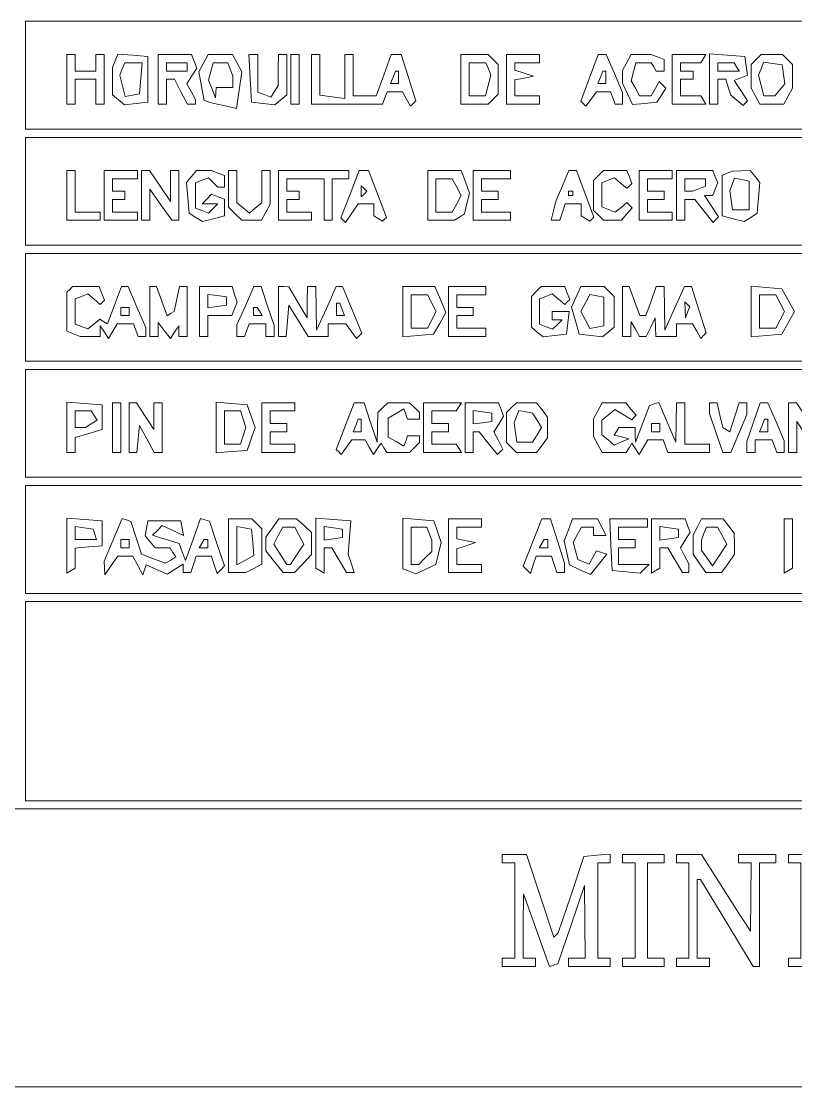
# Paper-space layout 'AN-09-DGE-065-B' of a CAD drawing. Header units: metres, sheet in millimetres. Extents: x 12 to 193, y 4 to 291.
# Drawn here: x 61.73 to 85.25, y 42.68 to 75.04 of the extents above; entities that cross this region are included whole.
import ezdxf

# ---------------------------------------------------------------- set-up
doc = ezdxf.new("R2010")
doc.units = ezdxf.units.M
doc.layers.add('DGE_CONTORNOS', color=7, linetype='Continuous', lineweight=0)
doc.layers.add('DGE_DATOS', color=7, linetype='Continuous', lineweight=0)

# ---------------------------------------------------------------- blocks, each defined once
blk = doc.blocks.new('LP_REF_DGE_MT_065_B')
at = {"layer": 'DGE_CONTORNOS'}
for points in [[(180.612, 73.407), (180.612, 71.769), (121.233, 71.769), (61.853, 71.769), (61.853, 73.407), (61.853, 75.044), (121.233, 75.044), (180.612, 75.044)], [(63.113, 73.281), (63.113, 72.525), (63.239, 72.525), (63.364, 72.525), (63.364, 72.903), (63.364, 73.281), (63.679, 73.281), (63.994, 73.281), (63.994, 72.903), (63.994, 72.525), (64.12, 72.525), (64.246, 72.525), (64.246, 73.281), (64.246, 74.036), (64.12, 74.036), (63.994, 74.036), (63.994, 73.784), (63.994, 73.533), (63.679, 73.533), (63.364, 73.533), (63.364, 73.784), (63.364, 74.036), (63.239, 74.036), (63.113, 74.036)], [(64.577, 73.844), (64.498, 73.638), (64.498, 73.223), (64.498, 72.808), (64.679, 72.657), (64.86, 72.507), (65.214, 72.547), (65.568, 72.588), (65.568, 73.281), (65.568, 73.973), (65.112, 74.011), (64.656, 74.05)], [(65.883, 73.281), (65.883, 72.525), (66.009, 72.525), (66.135, 72.525), (66.135, 72.903), (66.135, 73.281), (66.258, 73.281), (66.38, 73.281), (66.576, 72.903), (66.771, 72.525), (66.894, 72.525), (67.017, 72.525), (67.017, 72.596), (67.017, 72.668), (66.888, 72.908), (66.759, 73.149), (66.908, 73.387), (67.056, 73.625), (66.978, 73.831), (66.899, 74.036), (66.391, 74.036), (65.883, 74.036)], [(67.261, 73.771), (67.12, 73.506), (67.201, 73.072), (67.282, 72.638), (67.433, 72.592), (67.583, 72.546), (67.922, 72.472), (68.26, 72.398), (68.343, 72.951), (68.426, 73.504), (68.284, 73.77), (68.141, 74.036), (67.772, 74.036), (67.403, 74.036)], [(68.679, 73.312), (68.717, 72.588), (69.071, 72.547), (69.425, 72.507), (69.606, 72.657), (69.787, 72.808), (69.787, 73.422), (69.787, 74.036), (69.661, 74.036), (69.535, 74.036), (69.533, 73.564), (69.532, 73.092), (69.42, 72.916), (69.309, 72.74), (69.107, 72.818), (68.906, 72.895), (68.906, 73.466), (68.906, 74.036), (68.773, 74.036), (68.641, 74.036)], [(69.913, 73.281), (69.913, 72.525), (70.039, 72.525), (70.165, 72.525), (70.165, 73.281), (70.165, 74.036), (70.039, 74.036), (69.913, 74.036)], [(70.543, 73.281), (70.543, 72.525), (71.617, 72.525), (72.692, 72.525), (72.764, 72.714), (72.837, 72.903), (73.069, 72.903), (73.301, 72.903), (73.424, 72.683), (73.547, 72.464), (73.629, 72.546), (73.711, 72.629), (73.489, 73.333), (73.268, 74.036), (73.114, 74.036), (72.961, 74.036), (72.735, 73.407), (72.508, 72.777), (72.155, 72.777), (71.802, 72.777), (71.802, 73.407), (71.802, 74.036), (71.676, 74.036), (71.55, 74.036), (71.55, 73.365), (71.55, 72.695), (71.173, 72.75), (70.795, 72.805), (70.795, 73.421), (70.795, 74.036), (70.669, 74.036), (70.543, 74.036)], [(75.077, 73.281), (75.077, 72.525), (75.492, 72.525), (75.908, 72.525), (76.059, 72.676), (76.21, 72.827), (76.21, 73.281), (76.21, 73.734), (76.059, 73.885), (75.908, 74.036), (75.492, 74.036), (75.077, 74.036)], [(76.462, 73.281), (76.462, 72.525), (76.966, 72.525), (77.469, 72.525), (77.469, 72.651), (77.469, 72.777), (77.092, 72.777), (76.714, 72.777), (76.714, 73.02), (76.714, 73.263), (76.997, 73.319), (77.281, 73.375), (76.997, 73.468), (76.714, 73.562), (76.714, 73.673), (76.714, 73.784), (77.092, 73.784), (77.469, 73.784), (77.469, 73.91), (77.469, 74.036), (76.966, 74.036), (76.462, 74.036)], [(78.985, 73.327), (78.72, 72.618), (78.798, 72.54), (78.875, 72.462), (79.036, 72.683), (79.197, 72.903), (79.408, 72.903), (79.618, 72.903), (79.691, 72.714), (79.763, 72.525), (79.876, 72.525), (79.988, 72.525), (79.988, 72.703), (79.988, 72.882), (79.741, 73.459), (79.493, 74.036), (79.372, 74.036), (79.251, 74.036)], [(80.119, 73.793), (79.988, 73.549), (79.988, 73.358), (79.988, 73.167), (80.137, 72.84), (80.286, 72.512), (80.66, 72.55), (81.033, 72.588), (81.167, 72.802), (81.302, 73.017), (81.202, 73.116), (81.103, 73.216), (80.98, 72.996), (80.857, 72.777), (80.679, 72.777), (80.501, 72.777), (80.377, 73.008), (80.253, 73.24), (80.324, 73.512), (80.395, 73.784), (80.625, 73.784), (80.855, 73.784), (80.933, 73.658), (81.011, 73.533), (81.129, 73.533), (81.248, 73.533), (81.248, 73.708), (81.248, 73.883), (81.048, 73.96), (80.849, 74.036), (80.549, 74.036), (80.249, 74.036)], [(81.499, 73.281), (81.499, 72.525), (82.011, 72.525), (82.522, 72.525), (82.444, 72.651), (82.366, 72.777), (82.059, 72.777), (81.751, 72.777), (81.751, 73.029), (81.751, 73.281), (81.94, 73.281), (82.129, 73.281), (82.129, 73.407), (82.129, 73.533), (81.94, 73.533), (81.751, 73.533), (81.751, 73.658), (81.751, 73.784), (82.059, 73.784), (82.366, 73.784), (82.444, 73.91), (82.522, 74.036), (82.011, 74.036), (81.499, 74.036)], [(82.633, 73.288), (82.633, 72.525), (82.759, 72.525), (82.885, 72.525), (82.885, 72.903), (82.885, 73.281), (83.002, 73.281), (83.12, 73.281), (83.196, 73.04), (83.272, 72.8), (83.459, 72.644), (83.647, 72.489), (83.716, 72.559), (83.786, 72.629), (83.583, 72.94), (83.38, 73.25), (83.582, 73.328), (83.784, 73.405), (83.744, 73.689), (83.703, 73.973), (83.168, 74.012), (82.633, 74.051)], [(84.043, 73.885), (83.892, 73.734), (83.892, 73.373), (83.892, 73.012), (84.023, 72.769), (84.153, 72.525), (84.522, 72.525), (84.891, 72.525), (85.021, 72.769), (85.152, 73.012), (85.152, 73.373), (85.152, 73.734), (85.001, 73.885), (84.849, 74.036), (84.522, 74.036), (84.195, 74.036)], [(84.878, 73.431), (84.919, 73.141), (84.768, 72.959), (84.617, 72.777), (84.446, 72.777), (84.275, 72.777), (84.196, 73.091), (84.117, 73.406), (84.193, 73.604), (84.269, 73.802), (84.553, 73.762), (84.837, 73.721)], [(65.356, 73.313), (65.316, 72.842), (65.101, 72.801), (64.885, 72.76), (64.804, 73.083), (64.723, 73.406), (64.795, 73.595), (64.868, 73.784), (65.131, 73.784), (65.395, 73.784)], [(66.765, 73.658), (66.765, 73.533), (66.45, 73.533), (66.135, 73.533), (66.135, 73.658), (66.135, 73.784), (66.45, 73.784), (66.765, 73.784)], [(68.074, 73.585), (68.15, 73.386), (68.15, 73.207), (68.15, 73.029), (67.898, 73.029), (67.646, 73.029), (67.638, 72.871), (67.63, 72.714), (67.521, 72.985), (67.412, 73.256), (67.481, 73.52), (67.55, 73.784), (67.773, 73.784), (67.997, 73.784)], [(73.188, 73.344), (73.188, 73.155), (73.066, 73.155), (72.944, 73.155), (73.016, 73.344), (73.089, 73.533), (73.138, 73.533), (73.188, 73.533)], [(75.913, 73.595), (75.985, 73.406), (75.906, 73.091), (75.827, 72.777), (75.578, 72.777), (75.329, 72.777), (75.329, 73.281), (75.329, 73.784), (75.584, 73.784), (75.84, 73.784)], [(79.484, 73.344), (79.484, 73.155), (79.362, 73.155), (79.241, 73.155), (79.313, 73.344), (79.385, 73.533), (79.435, 73.533), (79.484, 73.533)], [(83.452, 73.658), (83.529, 73.533), (83.207, 73.533), (82.885, 73.533), (82.885, 73.658), (82.885, 73.784), (83.129, 73.784), (83.374, 73.784)], [(180.612, 69.88), (180.612, 68.243), (121.233, 68.243), (61.853, 68.243), (61.853, 69.88), (61.853, 71.517), (121.233, 71.517), (180.612, 71.517)], [(63.113, 69.754), (63.113, 68.999), (63.616, 68.999), (64.12, 68.999), (64.12, 69.125), (64.12, 69.25), (63.742, 69.25), (63.364, 69.25), (63.364, 69.88), (63.364, 70.51), (63.239, 70.51), (63.113, 70.51)], [(64.246, 69.754), (64.246, 68.999), (64.75, 68.999), (65.254, 68.999), (65.254, 69.125), (65.254, 69.25), (64.876, 69.25), (64.498, 69.25), (64.498, 69.439), (64.498, 69.628), (64.687, 69.628), (64.876, 69.628), (64.876, 69.754), (64.876, 69.88), (64.687, 69.88), (64.498, 69.88), (64.498, 70.069), (64.498, 70.258), (64.876, 70.258), (65.254, 70.258), (65.254, 70.384), (65.254, 70.51), (64.75, 70.51), (64.246, 70.51)], [(65.379, 69.754), (65.379, 68.999), (65.505, 68.999), (65.631, 68.999), (65.631, 69.469), (65.631, 69.94), (65.966, 69.469), (66.301, 68.999), (66.407, 68.999), (66.513, 68.999), (66.513, 69.754), (66.513, 70.51), (66.387, 70.51), (66.261, 70.51), (66.261, 70.04), (66.261, 69.57), (65.942, 70.04), (65.622, 70.51), (65.501, 70.51), (65.379, 70.51)], [(66.898, 70.33), (66.749, 70.15), (66.788, 69.681), (66.828, 69.213), (67.029, 69.087), (67.23, 68.961), (67.564, 69.045), (67.898, 69.129), (67.898, 69.383), (67.898, 69.636), (67.701, 69.712), (67.503, 69.788), (67.361, 69.645), (67.218, 69.502), (67.457, 69.502), (67.697, 69.502), (67.554, 69.36), (67.411, 69.217), (67.214, 69.293), (67.017, 69.369), (67.017, 69.754), (67.017, 70.14), (67.214, 70.216), (67.411, 70.291), (67.554, 70.149), (67.697, 70.006), (67.797, 70.006), (67.898, 70.006), (67.898, 70.182), (67.898, 70.357), (67.699, 70.433), (67.5, 70.51), (67.274, 70.51), (67.047, 70.51)], [(68.024, 69.952), (68.024, 69.394), (68.222, 69.196), (68.42, 68.999), (68.721, 68.999), (69.023, 68.999), (69.153, 69.242), (69.284, 69.486), (69.284, 69.998), (69.284, 70.51), (69.158, 70.51), (69.032, 70.51), (69.032, 70.022), (69.032, 69.533), (68.843, 69.376), (68.654, 69.22), (68.465, 69.376), (68.276, 69.533), (68.276, 70.022), (68.276, 70.51), (68.15, 70.51), (68.024, 70.51)], [(69.535, 69.754), (69.535, 68.999), (70.039, 68.999), (70.543, 68.999), (70.543, 69.125), (70.543, 69.25), (70.165, 69.25), (69.787, 69.25), (69.787, 69.439), (69.787, 69.628), (69.976, 69.628), (70.165, 69.628), (70.165, 69.754), (70.165, 69.88), (69.976, 69.88), (69.787, 69.88), (69.787, 70.069), (69.787, 70.258), (70.354, 70.258), (70.921, 70.258), (70.921, 69.628), (70.921, 68.999), (71.047, 68.999), (71.173, 68.999), (71.173, 69.628), (71.173, 70.258), (71.424, 70.258), (71.676, 70.258), (71.676, 70.384), (71.676, 70.51), (70.606, 70.51), (69.535, 70.51)], [(71.71, 69.794), (71.429, 69.078), (71.504, 69.007), (71.578, 68.936), (71.768, 69.219), (71.959, 69.502), (72.195, 69.502), (72.432, 69.502), (72.432, 69.321), (72.432, 69.139), (72.566, 69.056), (72.701, 68.973), (72.758, 69.031), (72.815, 69.088), (72.543, 69.799), (72.271, 70.51), (72.131, 70.51), (71.991, 70.509)], [(74.069, 69.754), (74.069, 68.999), (74.478, 69.001), (74.888, 69.002), (75.035, 69.096), (75.183, 69.19), (75.263, 69.509), (75.343, 69.827), (75.213, 70.168), (75.083, 70.51), (74.576, 70.51), (74.069, 70.51)], [(74.951, 70.006), (75.086, 69.754), (74.951, 69.502), (74.816, 69.25), (74.568, 69.25), (74.321, 69.25), (74.321, 69.754), (74.321, 70.258), (74.568, 70.258), (74.816, 70.258)], [(75.454, 69.754), (75.454, 68.999), (76.021, 68.999), (76.588, 68.999), (76.588, 69.125), (76.588, 69.25), (76.147, 69.25), (75.706, 69.25), (75.706, 69.439), (75.706, 69.628), (75.958, 69.628), (76.21, 69.628), (76.21, 69.754), (76.21, 69.88), (75.958, 69.88), (75.706, 69.88), (75.706, 70.069), (75.706, 70.258), (76.147, 70.258), (76.588, 70.258), (76.588, 70.384), (76.588, 70.51), (76.021, 70.51), (75.454, 70.51)], [(78.16, 70.045), (77.966, 69.58), (77.893, 69.289), (77.82, 68.999), (77.951, 68.999), (78.082, 68.999), (78.162, 69.25), (78.242, 69.502), (78.485, 69.502), (78.729, 69.502), (78.729, 69.321), (78.729, 69.139), (78.863, 69.056), (78.997, 68.973), (79.057, 69.032), (79.116, 69.091), (78.85, 69.801), (78.585, 70.51), (78.47, 70.51), (78.354, 70.51)], [(79.258, 70.359), (79.107, 70.208), (79.107, 69.754), (79.107, 69.301), (79.258, 69.15), (79.409, 68.999), (79.683, 68.999), (79.957, 68.999), (80.117, 69.191), (80.276, 69.382), (80.198, 69.46), (80.12, 69.538), (79.944, 69.392), (79.768, 69.246), (79.563, 69.325), (79.359, 69.403), (79.359, 69.772), (79.359, 70.14), (79.549, 70.213), (79.74, 70.286), (79.93, 70.128), (80.12, 69.97), (80.196, 70.046), (80.271, 70.121), (80.197, 70.316), (80.122, 70.51), (79.765, 70.51), (79.409, 70.51)], [(80.492, 69.754), (80.492, 68.999), (80.996, 68.999), (81.499, 68.999), (81.499, 69.125), (81.499, 69.25), (81.122, 69.25), (80.744, 69.25), (80.744, 69.439), (80.744, 69.628), (80.996, 69.628), (81.248, 69.628), (81.248, 69.754), (81.248, 69.88), (80.996, 69.88), (80.744, 69.88), (80.744, 70.069), (80.744, 70.258), (81.122, 70.258), (81.499, 70.258), (81.499, 70.384), (81.499, 70.51), (80.996, 70.51), (80.492, 70.51)], [(81.625, 69.754), (81.625, 68.999), (81.751, 68.999), (81.877, 68.999), (81.877, 69.313), (81.877, 69.628), (82.03, 69.628), (82.183, 69.628), (82.459, 69.282), (82.736, 68.936), (82.821, 69.019), (82.905, 69.103), (82.691, 69.428), (82.478, 69.754), (82.605, 69.754), (82.732, 69.754), (82.804, 69.943), (82.877, 70.132), (82.804, 70.321), (82.732, 70.51), (82.179, 70.51), (81.625, 70.51)], [(82.507, 70.146), (82.507, 70.033), (82.308, 69.957), (82.109, 69.88), (81.993, 69.88), (81.877, 69.88), (81.877, 70.069), (81.877, 70.258), (82.192, 70.258), (82.507, 70.258)], [(83.168, 70.426), (83.011, 70.363), (83.011, 69.746), (83.011, 69.129), (83.345, 69.045), (83.679, 68.961), (83.88, 69.087), (84.081, 69.213), (84.121, 69.681), (84.16, 70.15), (84.011, 70.33), (83.861, 70.51), (83.594, 70.5), (83.326, 70.49)], [(83.829, 69.753), (83.829, 69.313), (83.577, 69.313), (83.326, 69.313), (83.284, 69.606), (83.243, 69.899), (83.315, 70.088), (83.388, 70.277), (83.609, 70.234), (83.829, 70.192)], [(72.138, 69.796), (72.054, 69.712), (72.054, 69.88), (72.054, 70.048), (72.138, 69.964), (72.222, 69.88)], [(78.477, 69.817), (78.477, 69.754), (78.414, 69.754), (78.351, 69.754), (78.351, 69.817), (78.351, 69.88), (78.414, 69.88), (78.477, 69.88)], [(180.612, 66.354), (180.612, 64.716), (121.233, 64.716), (61.853, 64.716), (61.853, 66.354), (61.853, 67.991), (121.233, 67.991), (180.612, 67.991)], [(63.197, 66.9), (63.113, 66.816), (63.113, 66.22), (63.113, 65.625), (63.312, 65.549), (63.511, 65.472), (63.816, 65.472), (64.12, 65.472), (64.122, 65.63), (64.124, 65.787), (64.25, 65.598), (64.377, 65.409), (64.506, 65.63), (64.636, 65.85), (64.886, 65.85), (65.135, 65.85), (65.208, 65.661), (65.28, 65.472), (65.393, 65.472), (65.505, 65.472), (65.505, 65.606), (65.505, 65.74), (65.238, 66.362), (64.971, 66.983), (64.871, 66.983), (64.771, 66.983), (64.555, 66.419), (64.34, 65.855), (64.224, 65.926), (64.109, 65.998), (63.927, 65.847), (63.745, 65.696), (63.555, 65.769), (63.364, 65.842), (63.364, 66.228), (63.364, 66.614), (63.555, 66.687), (63.745, 66.76), (63.936, 66.602), (64.126, 66.444), (64.189, 66.507), (64.252, 66.57), (64.173, 66.777), (64.093, 66.983), (63.687, 66.983), (63.28, 66.983)], [(65.631, 66.228), (65.631, 65.472), (65.757, 65.472), (65.883, 65.472), (65.883, 65.685), (65.883, 65.898), (66.07, 65.654), (66.256, 65.409), (66.383, 65.598), (66.509, 65.787), (66.511, 65.63), (66.513, 65.472), (66.639, 65.472), (66.765, 65.472), (66.765, 66.228), (66.765, 66.983), (66.649, 66.983), (66.533, 66.983), (66.45, 66.607), (66.368, 66.231), (66.26, 66.164), (66.153, 66.098), (65.993, 66.541), (65.833, 66.983), (65.732, 66.983), (65.631, 66.983)], [(67.143, 66.228), (67.143, 65.472), (67.269, 65.472), (67.394, 65.472), (67.394, 65.787), (67.394, 66.102), (67.759, 66.102), (68.123, 66.102), (68.202, 66.309), (68.282, 66.515), (68.207, 66.749), (68.133, 66.983), (67.638, 66.983), (67.143, 66.983)], [(67.961, 66.543), (67.961, 66.417), (67.678, 66.376), (67.394, 66.336), (67.394, 66.543), (67.394, 66.749), (67.678, 66.709), (67.961, 66.669)], [(68.534, 66.401), (68.276, 65.818), (68.276, 65.645), (68.276, 65.472), (68.388, 65.472), (68.501, 65.472), (68.573, 65.661), (68.646, 65.85), (68.902, 65.85), (69.158, 65.85), (69.158, 65.661), (69.158, 65.472), (69.284, 65.472), (69.409, 65.472), (69.409, 65.639), (69.409, 65.805), (69.209, 66.394), (69.008, 66.983), (68.9, 66.983), (68.792, 66.983)], [(69.535, 66.228), (69.535, 65.472), (69.654, 65.472), (69.772, 65.472), (69.811, 65.944), (69.85, 66.417), (70.144, 65.944), (70.438, 65.472), (70.742, 65.472), (71.047, 65.472), (71.047, 65.661), (71.047, 65.85), (71.316, 65.85), (71.586, 65.85), (71.747, 65.63), (71.908, 65.41), (71.986, 65.488), (72.065, 65.567), (71.776, 66.275), (71.487, 66.983), (71.391, 66.983), (71.294, 66.983), (70.992, 66.322), (70.689, 65.661), (70.679, 66.322), (70.669, 66.983), (70.543, 66.983), (70.417, 66.983), (70.411, 66.511), (70.406, 66.039), (70.128, 66.51), (69.85, 66.981), (69.693, 66.982), (69.535, 66.983)], [(73.314, 66.22), (73.314, 65.457), (73.782, 65.496), (74.25, 65.535), (74.434, 65.864), (74.618, 66.193), (74.454, 66.588), (74.29, 66.983), (73.802, 66.983), (73.314, 66.983)], [(74.195, 66.48), (74.33, 66.228), (74.195, 65.976), (74.06, 65.724), (73.813, 65.724), (73.565, 65.724), (73.565, 66.228), (73.565, 66.732), (73.813, 66.732), (74.06, 66.732)], [(74.699, 66.228), (74.699, 65.472), (75.266, 65.472), (75.832, 65.472), (75.832, 65.598), (75.832, 65.724), (75.392, 65.724), (74.951, 65.724), (74.951, 65.913), (74.951, 66.102), (75.203, 66.102), (75.454, 66.102), (75.454, 66.228), (75.454, 66.354), (75.203, 66.354), (74.951, 66.354), (74.951, 66.543), (74.951, 66.732), (75.392, 66.732), (75.832, 66.732), (75.832, 66.858), (75.832, 66.983), (75.266, 66.983), (74.699, 66.983)], [(77.369, 66.832), (77.218, 66.681), (77.218, 66.218), (77.218, 65.755), (77.399, 65.604), (77.58, 65.454), (77.934, 65.495), (78.288, 65.535), (78.328, 65.881), (78.368, 66.228), (78.108, 66.228), (77.847, 66.228), (77.847, 66.102), (77.847, 65.976), (77.998, 65.976), (78.15, 65.976), (78.007, 65.833), (77.864, 65.691), (77.667, 65.766), (77.469, 65.842), (77.469, 66.228), (77.469, 66.614), (77.66, 66.687), (77.85, 66.76), (78.041, 66.602), (78.231, 66.444), (78.307, 66.519), (78.382, 66.595), (78.308, 66.789), (78.233, 66.983), (77.876, 66.983), (77.52, 66.983)], [(78.581, 66.671), (78.439, 66.359), (78.556, 65.947), (78.674, 65.535), (79.024, 65.495), (79.374, 65.454), (79.555, 65.604), (79.736, 65.755), (79.736, 66.218), (79.736, 66.681), (79.585, 66.832), (79.434, 66.983), (79.079, 66.983), (78.723, 66.983)], [(79.422, 66.228), (79.422, 65.79), (79.21, 65.75), (78.998, 65.709), (78.859, 65.968), (78.72, 66.228), (78.859, 66.487), (78.998, 66.747), (79.21, 66.706), (79.422, 66.665)], [(79.988, 66.228), (79.988, 65.472), (80.114, 65.472), (80.24, 65.472), (80.244, 65.693), (80.248, 65.913), (80.376, 65.693), (80.504, 65.472), (80.605, 65.472), (80.705, 65.472), (80.842, 65.756), (80.979, 66.039), (80.987, 65.756), (80.996, 65.472), (81.311, 65.472), (81.625, 65.472), (81.625, 65.661), (81.625, 65.85), (81.871, 65.85), (82.117, 65.85), (82.239, 65.631), (82.362, 65.411), (82.444, 65.494), (82.527, 65.576), (82.305, 66.28), (82.083, 66.983), (81.978, 66.983), (81.872, 66.983), (81.57, 66.322), (81.268, 65.661), (81.258, 66.322), (81.248, 66.983), (81.13, 66.983), (81.012, 66.983), (80.853, 66.543), (80.693, 66.102), (80.601, 66.102), (80.508, 66.102), (80.349, 66.543), (80.19, 66.983), (80.089, 66.983), (79.988, 66.983)], [(83.892, 66.228), (83.892, 65.457), (84.361, 65.496), (84.829, 65.535), (85.022, 65.881), (85.215, 66.228), (85.022, 66.574), (84.829, 66.921), (84.361, 66.96), (83.892, 66.999)], [(84.774, 66.48), (84.909, 66.228), (84.774, 65.976), (84.639, 65.724), (84.392, 65.724), (84.144, 65.724), (84.144, 66.228), (84.144, 66.732), (84.392, 66.732), (84.639, 66.732)], [(65.002, 66.228), (65.002, 66.102), (64.876, 66.102), (64.75, 66.102), (64.75, 66.228), (64.75, 66.354), (64.876, 66.354), (65.002, 66.354)], [(68.969, 66.228), (69.047, 66.102), (68.913, 66.102), (68.78, 66.102), (68.78, 66.228), (68.78, 66.354), (68.835, 66.354), (68.891, 66.354)], [(71.47, 66.291), (71.542, 66.102), (71.421, 66.102), (71.299, 66.102), (71.299, 66.291), (71.299, 66.48), (71.348, 66.48), (71.398, 66.48)], [(81.963, 66.204), (81.897, 66.039), (81.887, 66.28), (81.877, 66.522), (81.953, 66.446), (82.029, 66.37)], [(180.612, 62.827), (180.612, 61.19), (121.233, 61.19), (61.853, 61.19), (61.853, 62.827), (61.853, 64.465), (121.233, 64.465), (180.612, 64.465)], [(63.113, 62.709), (63.113, 61.946), (63.239, 61.946), (63.364, 61.946), (63.364, 62.172), (63.364, 62.397), (63.774, 62.518), (64.183, 62.638), (64.183, 63.016), (64.183, 63.394), (63.648, 63.433), (63.113, 63.472)], [(64.498, 62.701), (64.498, 61.946), (64.624, 61.946), (64.75, 61.946), (64.75, 62.701), (64.75, 63.457), (64.624, 63.457), (64.498, 63.457)], [(65.002, 62.701), (65.002, 61.946), (65.12, 61.946), (65.238, 61.946), (65.277, 62.355), (65.317, 62.764), (65.54, 62.355), (65.764, 61.946), (65.886, 61.946), (66.009, 61.946), (66.009, 62.701), (66.009, 63.457), (65.883, 63.457), (65.757, 63.457), (65.755, 63.048), (65.753, 62.638), (65.491, 63.048), (65.229, 63.457), (65.115, 63.457), (65.002, 63.457)], [(67.646, 62.701), (67.646, 61.931), (68.116, 61.97), (68.586, 62.009), (68.707, 62.355), (68.828, 62.701), (68.707, 63.048), (68.586, 63.394), (68.116, 63.433), (67.646, 63.472)], [(69.032, 62.701), (69.032, 61.946), (69.535, 61.946), (70.039, 61.946), (70.039, 62.072), (70.039, 62.198), (69.661, 62.198), (69.284, 62.198), (69.284, 62.387), (69.284, 62.575), (69.535, 62.575), (69.787, 62.575), (69.787, 62.701), (69.787, 62.827), (69.535, 62.827), (69.284, 62.827), (69.284, 63.016), (69.284, 63.205), (69.661, 63.205), (70.039, 63.205), (70.039, 63.331), (70.039, 63.457), (69.535, 63.457), (69.032, 63.457)], [(71.565, 62.746), (71.293, 62.035), (71.369, 61.959), (71.445, 61.883), (71.606, 62.103), (71.767, 62.324), (71.967, 62.324), (72.168, 62.324), (72.297, 62.103), (72.427, 61.883), (72.54, 62.054), (72.652, 62.225), (72.739, 62.085), (72.825, 61.946), (73.17, 61.946), (73.515, 61.946), (73.666, 62.097), (73.817, 62.248), (73.817, 62.349), (73.817, 62.45), (73.639, 62.45), (73.46, 62.45), (73.403, 62.292), (73.346, 62.135), (73.109, 62.274), (72.873, 62.414), (72.873, 62.701), (72.873, 62.989), (73.109, 63.128), (73.346, 63.268), (73.403, 63.111), (73.46, 62.953), (73.639, 62.953), (73.817, 62.953), (73.817, 63.054), (73.817, 63.155), (73.666, 63.306), (73.515, 63.457), (73.188, 63.457), (72.86, 63.457), (72.709, 63.306), (72.558, 63.155), (72.546, 62.708), (72.534, 62.261), (72.335, 62.859), (72.136, 63.457), (71.987, 63.457), (71.837, 63.457)], [(73.943, 62.701), (73.943, 61.946), (74.517, 61.946), (75.092, 61.946), (75.014, 62.072), (74.936, 62.198), (74.565, 62.198), (74.195, 62.198), (74.195, 62.387), (74.195, 62.575), (74.447, 62.575), (74.699, 62.575), (74.699, 62.701), (74.699, 62.827), (74.447, 62.827), (74.195, 62.827), (74.195, 63.016), (74.195, 63.205), (74.565, 63.205), (74.936, 63.205), (75.014, 63.331), (75.092, 63.457), (74.517, 63.457), (73.943, 63.457)], [(75.203, 62.701), (75.203, 61.946), (75.329, 61.946), (75.454, 61.946), (75.454, 62.261), (75.454, 62.575), (75.544, 62.575), (75.634, 62.575), (75.911, 62.229), (76.188, 61.883), (76.272, 61.966), (76.356, 62.05), (76.217, 62.31), (76.078, 62.57), (76.227, 62.808), (76.376, 63.046), (76.297, 63.251), (76.218, 63.457), (75.71, 63.457), (75.203, 63.457)], [(76.613, 63.306), (76.462, 63.155), (76.462, 62.701), (76.462, 62.248), (76.613, 62.097), (76.764, 61.946), (77.071, 61.946), (77.379, 61.946), (77.546, 62.166), (77.713, 62.387), (77.713, 62.701), (77.713, 63.016), (77.546, 63.237), (77.379, 63.457), (77.071, 63.457), (76.764, 63.457)], [(79.237, 63.213), (79.107, 62.97), (79.107, 62.701), (79.107, 62.433), (79.237, 62.189), (79.367, 61.946), (79.733, 61.946), (80.099, 61.946), (80.185, 62.085), (80.272, 62.225), (80.384, 62.054), (80.497, 61.883), (80.626, 62.103), (80.756, 62.324), (80.989, 62.324), (81.221, 62.324), (81.293, 62.135), (81.366, 61.946), (81.999, 61.946), (82.633, 61.946), (82.633, 62.072), (82.633, 62.198), (82.255, 62.198), (81.877, 62.198), (81.877, 62.827), (81.877, 63.457), (81.751, 63.457), (81.625, 63.457), (81.615, 62.859), (81.605, 62.261), (81.346, 62.863), (81.086, 63.466), (80.947, 63.42), (80.807, 63.373), (80.593, 62.817), (80.38, 62.261), (80.373, 62.481), (80.366, 62.701), (80.122, 62.701), (79.877, 62.701), (79.805, 62.585), (79.733, 62.469), (79.955, 62.416), (80.177, 62.363), (79.955, 62.266), (79.733, 62.169), (79.546, 62.325), (79.359, 62.48), (79.359, 62.701), (79.359, 62.922), (79.558, 63.088), (79.757, 63.253), (80.011, 63.094), (80.265, 62.936), (80.333, 63.004), (80.402, 63.073), (80.243, 63.265), (80.083, 63.457), (79.725, 63.457), (79.367, 63.457)], [(82.633, 63.291), (82.633, 63.124), (82.834, 62.535), (83.034, 61.946), (83.153, 61.946), (83.272, 61.946), (83.519, 62.523), (83.766, 63.1), (83.766, 63.279), (83.766, 63.457), (83.65, 63.457), (83.534, 63.457), (83.388, 63.015), (83.242, 62.573), (83.136, 62.639), (83.03, 62.704), (82.947, 63.081), (82.865, 63.457), (82.749, 63.457), (82.633, 63.457)], [(83.967, 62.868), (83.766, 62.279), (83.766, 62.112), (83.766, 61.946), (83.892, 61.946), (84.018, 61.946), (84.018, 62.135), (84.018, 62.324), (84.274, 62.324), (84.53, 62.324), (84.602, 62.135), (84.675, 61.946), (84.787, 61.946), (84.9, 61.946), (84.9, 62.124), (84.9, 62.303), (84.652, 62.88), (84.405, 63.457), (84.286, 63.457), (84.168, 63.457)], [(85.026, 62.701), (85.026, 61.946), (85.152, 61.946), (85.278, 61.946), (85.278, 62.416), (85.278, 62.886), (85.597, 62.416), (85.916, 61.946), (86.038, 61.946), (86.159, 61.946), (86.159, 62.701), (86.159, 63.457), (86.033, 63.457), (85.907, 63.457), (85.907, 62.987), (85.907, 62.517), (85.588, 62.987), (85.269, 63.457), (85.147, 63.457), (85.026, 63.457)], [(63.94, 63.065), (64.026, 62.925), (63.853, 62.815), (63.679, 62.705), (63.522, 62.703), (63.364, 62.701), (63.364, 62.953), (63.364, 63.205), (63.609, 63.205), (63.853, 63.205)], [(68.465, 62.953), (68.545, 62.701), (68.465, 62.45), (68.385, 62.198), (68.142, 62.198), (67.898, 62.198), (67.898, 62.701), (67.898, 63.205), (68.142, 63.205), (68.385, 63.205)], [(76.021, 63.016), (76.021, 62.89), (75.738, 62.85), (75.454, 62.81), (75.454, 63.016), (75.454, 63.223), (75.738, 63.182), (76.021, 63.142)], [(77.392, 62.922), (77.531, 62.701), (77.392, 62.481), (77.253, 62.261), (77.015, 62.261), (76.777, 62.261), (76.735, 62.553), (76.694, 62.846), (76.766, 63.035), (76.839, 63.224), (77.046, 63.183), (77.254, 63.142)], [(72.054, 62.764), (72.054, 62.575), (71.932, 62.575), (71.81, 62.575), (71.883, 62.764), (71.955, 62.953), (72.005, 62.953), (72.054, 62.953)], [(81.122, 62.701), (81.122, 62.575), (80.996, 62.575), (80.87, 62.575), (80.87, 62.701), (80.87, 62.827), (80.996, 62.827), (81.122, 62.827)], [(84.396, 62.764), (84.396, 62.575), (84.274, 62.575), (84.152, 62.575), (84.225, 62.764), (84.297, 62.953), (84.347, 62.953), (84.396, 62.953)], [(180.612, 59.301), (180.612, 57.664), (121.233, 57.664), (61.853, 57.664), (61.853, 59.301), (61.853, 60.938), (121.233, 60.938), (180.612, 60.938)], [(63.113, 59.112), (63.113, 58.278), (63.239, 58.356), (63.364, 58.434), (63.364, 58.734), (63.364, 59.033), (63.774, 59.073), (64.183, 59.112), (64.183, 59.49), (64.183, 59.868), (63.648, 59.906), (63.113, 59.945)], [(64.516, 59.288), (64.246, 58.638), (64.253, 58.434), (64.259, 58.23), (64.457, 58.514), (64.655, 58.797), (64.887, 58.797), (65.119, 58.797), (65.27, 58.514), (65.422, 58.231), (65.472, 58.382), (65.522, 58.532), (65.838, 58.388), (66.154, 58.244), (66.396, 58.396), (66.639, 58.547), (66.639, 58.42), (66.639, 58.293), (66.756, 58.293), (66.874, 58.293), (66.954, 58.545), (67.034, 58.797), (67.269, 58.797), (67.503, 58.797), (67.587, 58.533), (67.671, 58.268), (67.785, 58.382), (67.9, 58.496), (67.669, 59.175), (67.438, 59.853), (67.305, 59.897), (67.172, 59.942), (66.942, 59.301), (66.711, 58.661), (66.615, 58.921), (66.519, 59.181), (66.359, 59.229), (66.198, 59.277), (65.957, 59.356), (65.715, 59.435), (65.859, 59.579), (66.002, 59.722), (66.33, 59.573), (66.658, 59.424), (66.615, 59.646), (66.572, 59.868), (66.072, 59.868), (65.572, 59.868), (65.528, 59.641), (65.485, 59.415), (65.636, 59.232), (65.788, 59.049), (66.017, 59.049), (66.246, 59.049), (66.333, 58.909), (66.419, 58.769), (66.264, 58.673), (66.109, 58.577), (65.746, 58.714), (65.382, 58.851), (65.216, 59.352), (65.049, 59.852), (64.918, 59.896), (64.787, 59.939)], [(68.024, 59.112), (68.024, 58.293), (68.284, 58.293), (68.544, 58.293), (68.788, 58.424), (69.032, 58.554), (69.032, 59.091), (69.032, 59.628), (68.881, 59.779), (68.729, 59.931), (68.377, 59.931), (68.024, 59.931)], [(69.354, 59.651), (69.158, 59.371), (69.158, 59.164), (69.158, 58.957), (69.419, 58.625), (69.68, 58.293), (69.854, 58.293), (70.029, 58.293), (70.286, 58.569), (70.543, 58.845), (70.543, 59.179), (70.543, 59.514), (70.313, 59.722), (70.082, 59.931), (69.816, 59.931), (69.55, 59.931)], [(70.669, 59.19), (70.669, 58.434), (70.795, 58.356), (70.921, 58.278), (70.921, 58.664), (70.921, 59.049), (71.04, 59.049), (71.158, 59.049), (71.382, 58.671), (71.605, 58.293), (71.718, 58.293), (71.832, 58.293), (71.745, 58.577), (71.658, 58.86), (71.669, 58.986), (71.679, 59.112), (71.709, 59.49), (71.739, 59.868), (71.204, 59.906), (70.669, 59.945)], [(73.314, 59.179), (73.314, 58.411), (73.51, 58.336), (73.707, 58.26), (74.011, 58.398), (74.314, 58.537), (74.399, 58.874), (74.483, 59.21), (74.368, 59.539), (74.253, 59.868), (73.784, 59.907), (73.314, 59.946)], [(74.699, 59.112), (74.699, 58.293), (75.203, 58.293), (75.706, 58.293), (75.706, 58.419), (75.706, 58.545), (75.329, 58.545), (74.951, 58.545), (74.951, 58.782), (74.951, 59.02), (75.234, 59.113), (75.517, 59.207), (75.234, 59.263), (74.951, 59.318), (74.951, 59.499), (74.951, 59.679), (75.329, 59.679), (75.706, 59.679), (75.706, 59.805), (75.706, 59.931), (75.203, 59.931), (74.699, 59.931)], [(77.25, 59.211), (76.968, 58.493), (77.08, 58.38), (77.193, 58.268), (77.277, 58.533), (77.361, 58.797), (77.595, 58.797), (77.83, 58.797), (77.91, 58.545), (77.99, 58.293), (78.108, 58.293), (78.225, 58.293), (78.225, 58.44), (78.225, 58.586), (78.013, 59.258), (77.801, 59.931), (77.667, 59.93), (77.532, 59.93)], [(78.343, 59.594), (78.215, 59.257), (78.295, 58.893), (78.375, 58.529), (78.692, 58.384), (79.01, 58.239), (79.259, 58.546), (79.507, 58.853), (79.352, 58.904), (79.198, 58.956), (79.086, 58.756), (78.974, 58.556), (78.801, 58.622), (78.628, 58.689), (78.559, 58.952), (78.49, 59.216), (78.614, 59.447), (78.738, 59.679), (78.922, 59.679), (79.107, 59.679), (79.107, 59.553), (79.107, 59.427), (79.3, 59.427), (79.493, 59.427), (79.359, 59.679), (79.224, 59.931), (78.847, 59.931), (78.471, 59.931)], [(79.636, 59.143), (79.673, 58.356), (80.099, 58.316), (80.524, 58.275), (80.659, 58.41), (80.794, 58.545), (80.328, 58.545), (79.862, 58.545), (79.862, 58.797), (79.862, 59.049), (80.114, 59.049), (80.366, 59.049), (80.366, 59.175), (80.366, 59.301), (80.114, 59.301), (79.862, 59.301), (79.862, 59.49), (79.862, 59.679), (80.303, 59.679), (80.744, 59.679), (80.744, 59.805), (80.744, 59.931), (80.171, 59.931), (79.598, 59.931)], [(80.87, 59.105), (80.87, 58.278), (80.996, 58.356), (81.122, 58.434), (81.122, 58.742), (81.122, 59.049), (81.24, 59.049), (81.359, 59.049), (81.582, 58.671), (81.806, 58.293), (81.904, 58.293), (82.003, 58.293), (82.003, 58.428), (82.003, 58.562), (81.874, 58.803), (81.746, 59.043), (81.894, 59.281), (82.043, 59.519), (81.964, 59.725), (81.885, 59.931), (81.377, 59.931), (80.87, 59.931)], [(82.26, 59.687), (82.129, 59.443), (82.129, 59.148), (82.129, 58.853), (82.325, 58.573), (82.521, 58.293), (82.759, 58.293), (82.996, 58.293), (83.193, 58.573), (83.389, 58.853), (83.385, 59.171), (83.381, 59.49), (83.213, 59.71), (83.046, 59.931), (82.718, 59.931), (82.39, 59.931)], [(84.9, 59.105), (84.9, 58.278), (85.026, 58.356), (85.152, 58.434), (85.152, 59.182), (85.152, 59.931), (85.026, 59.931), (84.9, 59.931)], [(63.963, 59.458), (64.015, 59.301), (63.69, 59.301), (63.364, 59.301), (63.364, 59.499), (63.364, 59.696), (63.638, 59.656), (63.911, 59.616)], [(68.756, 59.214), (68.794, 58.814), (68.535, 58.675), (68.276, 58.536), (68.276, 59.117), (68.276, 59.697), (68.496, 59.655), (68.717, 59.614)], [(70.17, 59.418), (70.309, 59.158), (70.108, 58.852), (69.907, 58.545), (69.85, 58.545), (69.793, 58.545), (69.592, 58.852), (69.392, 59.158), (69.531, 59.418), (69.67, 59.679), (69.85, 59.679), (70.03, 59.679)], [(71.487, 59.49), (71.487, 59.364), (71.204, 59.324), (70.921, 59.283), (70.921, 59.49), (70.921, 59.696), (71.204, 59.656), (71.487, 59.616)], [(74.119, 59.48), (74.195, 59.28), (74.195, 59.111), (74.195, 58.941), (73.997, 58.743), (73.799, 58.545), (73.682, 58.545), (73.565, 58.545), (73.565, 59.112), (73.565, 59.679), (73.804, 59.679), (74.042, 59.679)], [(81.688, 59.49), (81.688, 59.364), (81.405, 59.324), (81.122, 59.283), (81.122, 59.49), (81.122, 59.696), (81.405, 59.656), (81.688, 59.616)], [(83.015, 59.418), (83.155, 59.158), (82.94, 58.83), (82.724, 58.502), (82.553, 58.736), (82.381, 58.971), (82.381, 59.126), (82.381, 59.28), (82.457, 59.48), (82.534, 59.679), (82.705, 59.679), (82.876, 59.679)], [(65.002, 59.175), (65.002, 59.049), (64.876, 59.049), (64.75, 59.049), (64.75, 59.175), (64.75, 59.301), (64.876, 59.301), (65.002, 59.301)], [(67.394, 59.175), (67.394, 59.049), (67.261, 59.049), (67.128, 59.049), (67.206, 59.175), (67.283, 59.301), (67.339, 59.301), (67.394, 59.301)], [(77.721, 59.175), (77.721, 59.049), (77.588, 59.049), (77.455, 59.049), (77.532, 59.175), (77.61, 59.301), (77.666, 59.301), (77.721, 59.301)], [(180.612, 54.389), (180.612, 51.366), (121.233, 51.366), (61.853, 51.366), (61.853, 54.389), (61.853, 57.412), (121.233, 57.412), (180.612, 57.412)], [(192.954, 46.895), (192.954, 42.676), (117.958, 42.676), (42.963, 42.676), (42.963, 46.895), (42.963, 51.115), (117.958, 51.115), (192.954, 51.115)], [(76.336, 49.603), (76.336, 49.477), (76.525, 49.477), (76.714, 49.477), (76.714, 48.029), (76.714, 46.581), (76.525, 46.581), (76.336, 46.581), (76.336, 46.455), (76.336, 46.329), (76.84, 46.329), (77.344, 46.329), (77.344, 46.455), (77.344, 46.581), (77.155, 46.581), (76.966, 46.581), (76.974, 47.557), (76.982, 48.533), (77.374, 47.428), (77.766, 46.323), (77.893, 46.365), (78.02, 46.407), (78.428, 47.596), (78.835, 48.785), (78.845, 47.683), (78.855, 46.581), (78.603, 46.581), (78.351, 46.581), (78.351, 46.455), (78.351, 46.329), (78.981, 46.329), (79.61, 46.329), (79.61, 46.455), (79.61, 46.581), (79.422, 46.581), (79.233, 46.581), (79.233, 48.029), (79.233, 49.477), (79.422, 49.477), (79.61, 49.477), (79.61, 49.611), (79.61, 49.745), (79.211, 49.706), (78.811, 49.666), (78.424, 48.51), (78.036, 47.354), (77.967, 47.286), (77.898, 47.219), (77.487, 48.474), (77.075, 49.729), (76.706, 49.729), (76.336, 49.729)], [(79.988, 49.603), (79.988, 49.477), (80.177, 49.477), (80.366, 49.477), (80.366, 48.029), (80.366, 46.581), (80.177, 46.581), (79.988, 46.581), (79.988, 46.455), (79.988, 46.329), (80.618, 46.329), (81.248, 46.329), (81.248, 46.455), (81.248, 46.581), (80.996, 46.581), (80.744, 46.581), (80.744, 48.029), (80.744, 49.477), (80.996, 49.477), (81.248, 49.477), (81.248, 49.603), (81.248, 49.729), (80.618, 49.729), (79.988, 49.729)], [(81.625, 49.603), (81.625, 49.477), (81.814, 49.477), (82.003, 49.477), (82.003, 48.029), (82.003, 46.581), (81.814, 46.581), (81.625, 46.581), (81.625, 46.455), (81.625, 46.329), (82.129, 46.329), (82.633, 46.329), (82.633, 46.455), (82.633, 46.581), (82.444, 46.581), (82.255, 46.581), (82.255, 47.777), (82.255, 48.974), (82.303, 48.974), (82.352, 48.974), (83.154, 47.651), (83.955, 46.329), (84.05, 46.329), (84.144, 46.329), (84.144, 47.903), (84.144, 49.477), (84.396, 49.477), (84.648, 49.477), (84.648, 49.603), (84.648, 49.729), (84.081, 49.729), (83.514, 49.729), (83.514, 49.603), (83.514, 49.477), (83.703, 49.477), (83.892, 49.477), (83.885, 48.438), (83.877, 47.399), (83.727, 47.625), (83.577, 47.851), (82.981, 48.79), (82.384, 49.729), (82.005, 49.729), (81.625, 49.729)], [(85.026, 49.603), (85.026, 49.477), (85.215, 49.477), (85.404, 49.477), (85.404, 48.029), (85.404, 46.581), (85.215, 46.581), (85.026, 46.581), (85.026, 46.455), (85.026, 46.329), (85.655, 46.329), (86.285, 46.329), (86.285, 46.455), (86.285, 46.581), (86.033, 46.581), (85.781, 46.581), (85.781, 48.029), (85.781, 49.477), (86.041, 49.477), (86.3, 49.477), (86.222, 49.603), (86.144, 49.729), (85.585, 49.729), (85.026, 49.729)]]:
    blk.add_lwpolyline(points, close=True, dxfattribs=at)

psp = doc.layouts.new('AN-09-DGE-065-B')

# ---------------------------------------------------------------- block references
at = {"layer": 'DGE_DATOS'}
psp.add_blockref('LP_REF_DGE_MT_065_B', (0, 0), dxfattribs=at)

doc.saveas('drawing.dxf')
